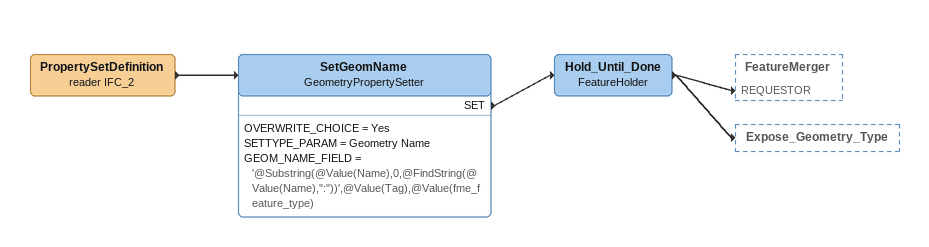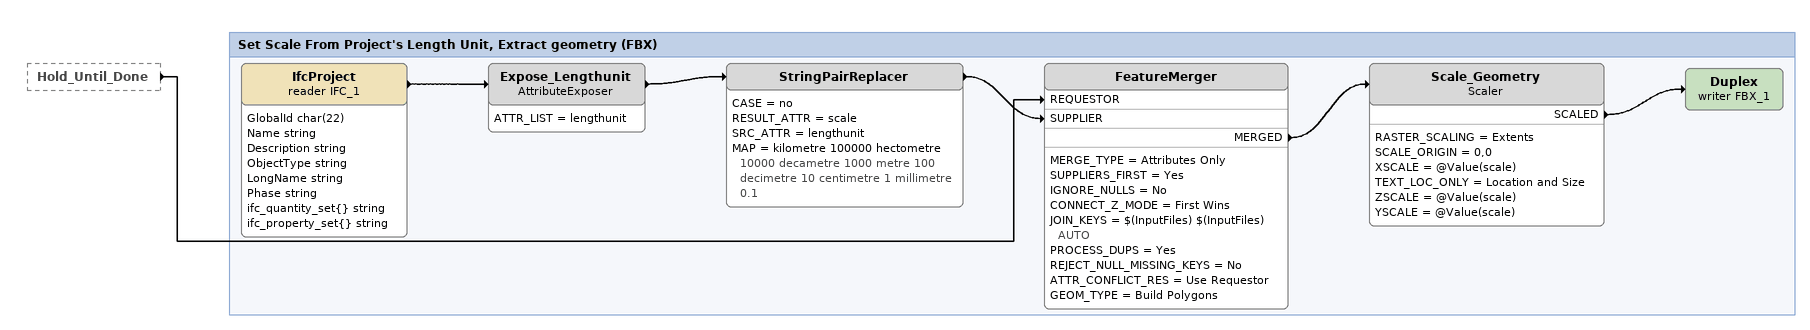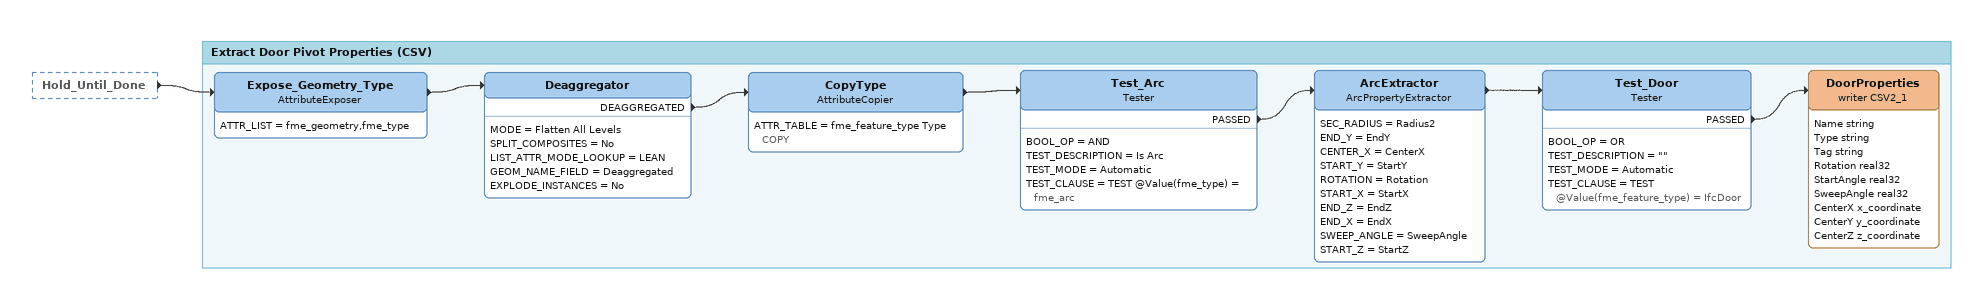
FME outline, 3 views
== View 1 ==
PropertySetDefinition (reader IFC_2)
    -> SetGeomName
SetGeomName: GeometryPropertySetter
    OVERWRITE_CHOICE = Yes
    SETTYPE_PARAM = Geometry Name
    GEOM_NAME_FIELD = '@Substring(@Value(Name),0,@FindString(@Value(Name),":"))',@Value(Tag),@Value(fme_feature_type)
    SET -> Hold_Until_Done
Hold_Until_Done: FeatureHolder
    -> FeatureMerger [REQUESTOR]
    -> Expose_Geometry_Type

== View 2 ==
Hold_Until_Done [outside]
    -> FeatureMerger [REQUESTOR]

Bookmark: Set Scale From Project's Length Unit, Extract geometry (FBX)
IfcProject (reader IFC_1)
    attributes: GlobalId char(22), Name string, Description string, ObjectType string, LongName string, Phase string, ifc_quantity_set{} string, ifc_property_set{} string
    -> Expose_Lengthunit
Expose_Lengthunit: AttributeExposer
    ATTR_LIST = lengthunit
    -> StringPairReplacer
StringPairReplacer
    CASE = no
    RESULT_ATTR = scale
    SRC_ATTR = lengthunit
    MAP = kilometre 100000 hectometre 10000 decametre 1000 metre 100 decimetre 10 centimetre 1 millimetre 0.1
    -> FeatureMerger [SUPPLIER]
FeatureMerger
    MERGE_TYPE = Attributes Only
    SUPPLIERS_FIRST = Yes
    IGNORE_NULLS = No
    CONNECT_Z_MODE = First Wins
    JOIN_KEYS = $(InputFiles) $(InputFiles) AUTO
    PROCESS_DUPS = Yes
    REJECT_NULL_MISSING_KEYS = No
    ATTR_CONFLICT_RES = Use Requestor
    GEOM_TYPE = Build Polygons
    MERGED -> Scale_Geometry
Scale_Geometry: Scaler
    RASTER_SCALING = Extents
    SCALE_ORIGIN = 0,0
    XSCALE = @Value(scale)
    TEXT_LOC_ONLY = Location and Size
    ZSCALE = @Value(scale)
    YSCALE = @Value(scale)
    SCALED -> Duplex (writer FBX_1)
Duplex (writer FBX_1)

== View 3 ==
Hold_Until_Done [outside]
    -> Expose_Geometry_Type

Bookmark: Extract Door Pivot Properties (CSV)
Expose_Geometry_Type: AttributeExposer
    ATTR_LIST = fme_geometry,fme_type
    -> Deaggregator
Deaggregator
    MODE = Flatten All Levels
    SPLIT_COMPOSITES = No
    LIST_ATTR_MODE_LOOKUP = LEAN
    GEOM_NAME_FIELD = Deaggregated
    EXPLODE_INSTANCES = No
    DEAGGREGATED -> CopyType
CopyType: AttributeCopier
    ATTR_TABLE = fme_feature_type Type COPY
    -> Test_Arc
Test_Arc: Tester
    BOOL_OP = AND
    TEST_DESCRIPTION = Is Arc
    TEST_MODE = Automatic
    TEST_CLAUSE = TEST @Value(fme_type) = fme_arc
    PASSED -> ArcExtractor
ArcExtractor: ArcPropertyExtractor
    SEC_RADIUS = Radius2
    END_Y = EndY
    CENTER_X = CenterX
    START_Y = StartY
    ROTATION = Rotation
    START_X = StartX
    END_Z = EndZ
    END_X = EndX
    SWEEP_ANGLE = SweepAngle
    START_Z = StartZ
    -> Test_Door
Test_Door: Tester
    BOOL_OP = OR
    TEST_DESCRIPTION = ""
    TEST_MODE = Automatic
    TEST_CLAUSE = TEST @Value(fme_feature_type) = IfcDoor
    PASSED -> DoorProperties (writer CSV2_1)
DoorProperties (writer CSV2_1)
    attributes: Name string, Type string, Tag string, Rotation real32, StartAngle real32, SweepAngle real32, CenterX x_coordinate, CenterY y_coordinate, CenterZ z_coordinate
